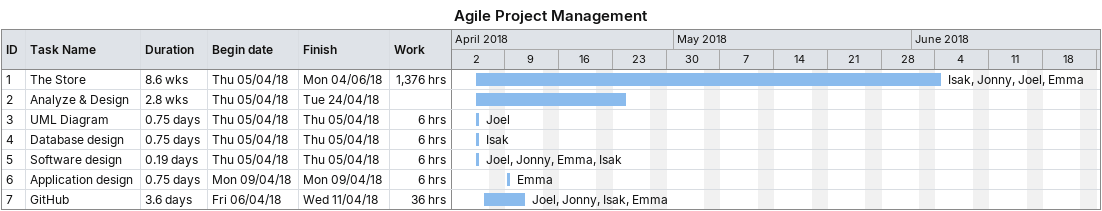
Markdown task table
Agile Project Management

| ID | Task | Duration | Start | Finish | Resources | Work (h) |
|---|---|---|---|---|---|---|
| 1 | The Store | 8.6w | 2018-04-05 | 2018-06-04 | Isak, Jonny, Joel, Emma | 1376 |
| 2 | Analyze & Design | 2.8w | 2018-04-05 | 2018-04-24 |  |  |
| 3 | UML Diagram | 0.75d | 2018-04-05 | 2018-04-05 | Joel | 6 |
| 4 | Database design | 0.75d | 2018-04-05 | 2018-04-05 | Isak | 6 |
| 5 | Software design | 0.19d | 2018-04-05 | 2018-04-05 | Joel, Jonny, Emma, Isak | 6 |
| 6 | Application design | 0.75d | 2018-04-09 | 2018-04-09 | Emma | 6 |
| 7 | GitHub | 3.6d | 2018-04-06 | 2018-04-11 | Joel, Jonny, Isak, Emma | 36 |
